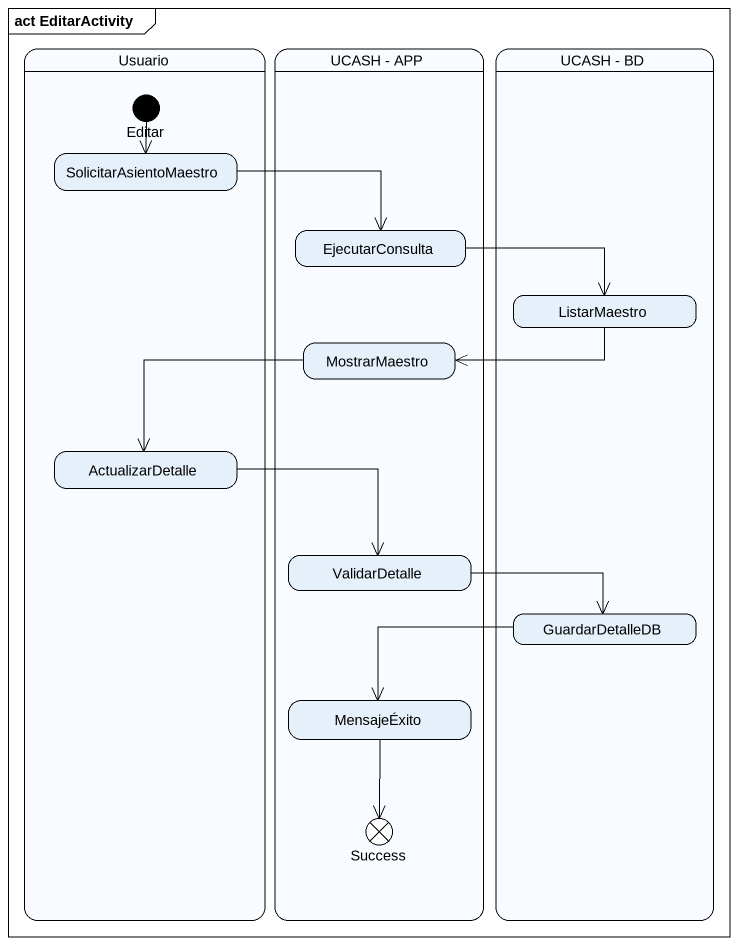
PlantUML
@startuml
mainframe act EditarActivity
hide empty description
state Usuario {
  state Editar <<start>>
  state SolicitarAsientoMaestro
  state ActualizarDetalle
}
state "UCASH - APP" as UCASH_APP {
  state EjecutarConsulta
  state MostrarMaestro
  state ValidarDetalle
  state MensajeÉxito
  state Success <<end>>
}
state "UCASH - BD" as UCASH_BD {
  state ListarMaestro
  state GuardarDetalleDB
}
Editar --> SolicitarAsientoMaestro
SolicitarAsientoMaestro -right-> EjecutarConsulta
EjecutarConsulta -right-> ListarMaestro
MostrarMaestro -left-> ActualizarDetalle
ListarMaestro -left-> MostrarMaestro
ActualizarDetalle -right-> ValidarDetalle
ValidarDetalle -right-> GuardarDetalleDB
GuardarDetalleDB -left-> MensajeÉxito
MensajeÉxito --> Success
@enduml
